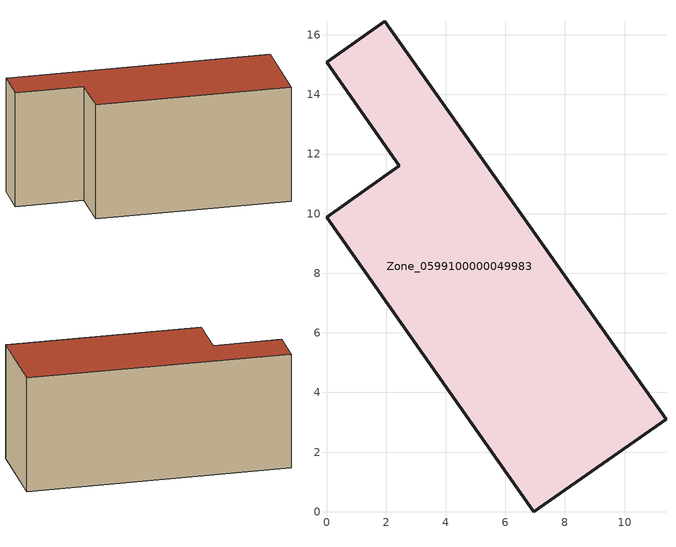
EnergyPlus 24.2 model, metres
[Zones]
Zone_0599100000049983
 floor ground (C_G): 11.39,3.11 6.96,0 0,9.88 2.45,11.6 0,15.07 1.96,16.45 z0
 wall outside (C_F): 6.96,0 11.39,3.11 1.96,16.45 0,15.07 2.45,11.6 0,9.88 6.96,0 z0:7.39
 roof outside (C_R): 0,9.88 6.96,0 11.39,3.11 1.96,16.45 0,15.07 2.45,11.6 z7.39
[BUILDING]
Pand.0599100000049983: North Axis=0; Terrain=City; Loads Convergence Tolerance Value=0.04; Temperature Convergence Tolerance Value=0.4; Solar Distribution=FullExterior; Maximum Number of Warmup Days=25; Minimum Number of Warmup Days=1
[Site:Location]
Rotterdam.The.Hague.AP_ZH_NLD Design_Conditions: Latitude=51.96; Longitude=4.45; Time Zone=1; Elevation=-4.5
[SITE:GROUNDTEMPERATURE:BUILDINGSURFACE]
18, 18, 18, 18, 18, 18, 18, 18, 18, 18, 18, 18
[MATERIAL] Thermal Absorptance=0.9; Solar Absorptance=0.7; Visible Absorptance=0.7
Name | Roughness | Thickness | Conductivity | Density | Specific Heat
G.TI.1975-1991 | MediumSmooth | 0.15 | 0.288461 | 540 | 1210
F.TI.1975-1991 | Rough | 0.3 | 0.230769 | 1920 | 840
R.TI.1975-1991 | MediumRough | 0.2 | 0.153846 | 1500 | 1000
[CONSTRUCTION]
C_G: G.TI.1975-1991
C_F: F.TI.1975-1991
C_R: R.TI.1975-1991
[ZONE]
Zone_0599100000049983: Type=1; Multiplier=1; Ceiling Height=Autocalculate; Volume=Autocalculate; Floor Area=autocalculate; Part of Total Floor Area=Yes
[ZONEINFILTRATION:DESIGNFLOWRATE]
Infil_Zone_0599100000049983: Zone or ZoneList or Space or SpaceList=Zone_0599100000049983; Schedule=AlwaysOn; Design Flow Rate Calculation Method=Flow/Area; Flow Rate per Floor Area=0.003; Constant Term Coefficient=1; Temperature Term Coefficient=0; Velocity Term Coefficient=0; Velocity Squared Term Coefficient=0
[HVACTEMPLATE:ZONE:IDEALLOADSAIRSYSTEM]
Zone_0599100000049983: Maximum Heating Supply Air Temperature=50; Minimum Cooling Supply Air Temperature=13; Maximum Heating Supply Air Humidity Ratio=0.0156; Minimum Cooling Supply Air Humidity Ratio=0.0077; Heating Limit=NoLimit; Cooling Limit=NoLimit; Dehumidification Control Type=ConstantSensibleHeatRatio; Cooling Sensible Heat Ratio=0.7; Dehumidification Setpoint=60; Humidification Control Type=None; Humidification Setpoint=30; Outdoor Air Method=None; Outdoor Air Flow Rate per Person=0.00944; Outdoor Air Flow Rate per Zone Floor Area=0; Outdoor Air Flow Rate per Zone=0; Demand Controlled Ventilation Type=None; Outdoor Air Economizer Type=NoEconomizer; Heat Recovery Type=None; Sensible Heat Recovery Effectiveness=0.7; Latent Heat Recovery Effectiveness=0.65
[ZONECONTROL:THERMOSTAT]
ThermostatControl_Zone_0599100000049983: Zone or ZoneList=Zone_0599100000049983; Control Type Schedule=DualSetpointControlType; Control 1=Thermostat_Zone_0599100000049983; Temperature Difference Between Cutout And Setpoint=0
[THERMOSTATSETPOINT:DUALSETPOINT]
Thermostat_Zone_0599100000049983: Heating Setpoint Temperature Schedule=HeatingSetpoint_Zone_0599100000049983; Cooling Setpoint Temperature Schedule=CoolingSetpoint_Zone_0599100000049983
[SCHEDULE:COMPACT]
HeatingSetpoint_Zone_0599100000049983: Through: 12/31, For: AllDays, Until: 24:00, 21
CoolingSetpoint_Zone_0599100000049983: Through: 12/31, For: AllDays, Until: 24:00, 24
DualSetpointControlType: Through: 12/31, For: AllDays, Until: 24:00, 4
AlwaysOn: Through: 12/31, For: AllDays, Until: 24:00, 1
